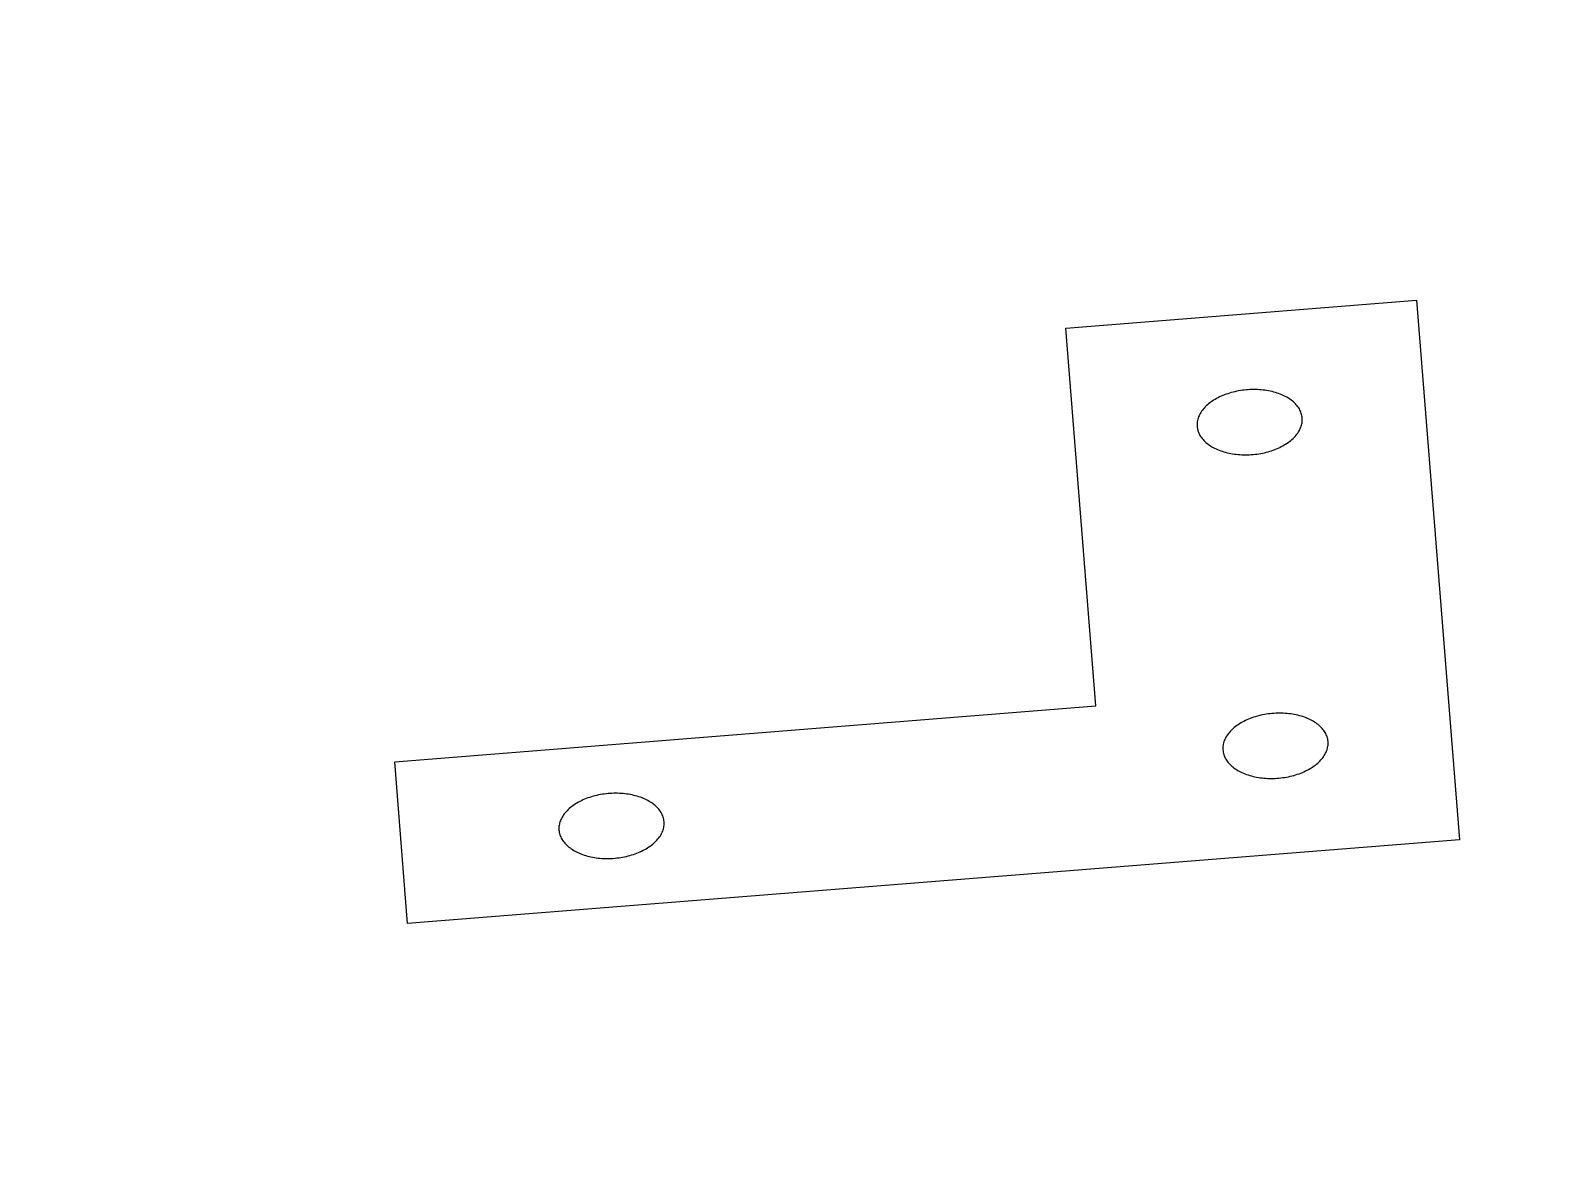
# Model space of a CAD drawing. Header units: millimetres. Extents: x 32 to 144, y 81 to 163.
import ezdxf

# ---------------------------------------------------------------- set-up
doc = ezdxf.new("R2010")
doc.units = ezdxf.units.MM
doc.layers.add('CUT', color=7, linetype='Continuous')

# ---------------------------------------------------------------- blocks, each defined once
blk = doc.blocks.new('INNER')
at = {"layer": 'CUT'}
for p, q in [((30, 60), (10, 60)), ((10, 60), (10, 10)), ((30, 25), (30, 60)), ((18.228, 52.421), (18.316, 52.483)), ((18.316, 52.483), (18.407, 52.542)), ((18.407, 52.542), (18.5, 52.598)), ((18.5, 52.598), (18.595, 52.651)), ((18.595, 52.651), (18.691, 52.7)), ((18.691, 52.7), (18.79, 52.745)), ((18.79, 52.745), (18.89, 52.787)), ((18.89, 52.787), (18.991, 52.825)), ((18.991, 52.825), (19.094, 52.86)), ((19.094, 52.86), (19.197, 52.891)), ((19.197, 52.891), (19.302, 52.918)), ((19.302, 52.918), (19.408, 52.941)), ((19.408, 52.941), (19.515, 52.96)), ((19.515, 52.96), (19.622, 52.976)), ((19.622, 52.976), (19.73, 52.988)), ((19.73, 52.988), (19.838, 52.996)), ((19.838, 52.996), (19.946, 53)), ((19.946, 53), (20.054, 53)), ((20.054, 53), (20.162, 52.996)), ((20.162, 52.996), (20.27, 52.988)), ((20.27, 52.988), (20.378, 52.976)), ((20.378, 52.976), (20.485, 52.96)), ((20.485, 52.96), (20.592, 52.941)), ((20.592, 52.941), (20.698, 52.918)), ((20.698, 52.918), (20.803, 52.891)), ((20.803, 52.891), (20.906, 52.86)), ((20.906, 52.86), (21.009, 52.825)), ((21.009, 52.825), (21.11, 52.787)), ((21.11, 52.787), (21.21, 52.745)), ((21.21, 52.745), (21.309, 52.7)), ((21.309, 52.7), (21.405, 52.651)), ((21.405, 52.651), (21.5, 52.598)), ((21.5, 52.598), (21.593, 52.542)), ((21.593, 52.542), (21.684, 52.483)), ((21.684, 52.483), (21.772, 52.421)), ((17.429, 51.547), (17.487, 51.638)), ((17.487, 51.638), (17.548, 51.728)), ((17.548, 51.728), (17.612, 51.816)), ((17.612, 51.816), (17.679, 51.901)), ((17.679, 51.901), (17.749, 51.983)), ((17.749, 51.983), (17.822, 52.063)), ((17.822, 52.063), (17.898, 52.14)), ((17.898, 52.14), (17.977, 52.215)), ((17.977, 52.215), (18.058, 52.286)), ((18.058, 52.286), (18.142, 52.355)), ((18.142, 52.355), (18.228, 52.421)), ((21.772, 52.421), (21.858, 52.355)), ((21.858, 52.355), (21.942, 52.286)), ((21.942, 52.286), (22.023, 52.215)), ((22.023, 52.215), (22.102, 52.14)), ((22.102, 52.14), (22.178, 52.063)), ((22.178, 52.063), (22.251, 51.983)), ((22.251, 51.983), (22.321, 51.901)), ((22.321, 51.901), (22.388, 51.816)), ((22.388, 51.816), (22.452, 51.728)), ((22.452, 51.728), (22.513, 51.638)), ((22.513, 51.638), (22.571, 51.547)), ((17.07, 50.645), (17.095, 50.75)), ((17.095, 50.75), (17.124, 50.855)), ((17.124, 50.855), (17.157, 50.958)), ((17.157, 50.958), (17.193, 51.06)), ((17.193, 51.06), (17.234, 51.161)), ((17.234, 51.161), (17.277, 51.26)), ((17.277, 51.26), (17.325, 51.357)), ((17.325, 51.357), (17.375, 51.453)), ((17.375, 51.453), (17.429, 51.547)), ((22.571, 51.547), (22.625, 51.453)), ((22.625, 51.453), (22.675, 51.357)), ((22.675, 51.357), (22.723, 51.26)), ((22.723, 51.26), (22.766, 51.161)), ((22.766, 51.161), (22.807, 51.06)), ((22.807, 51.06), (22.843, 50.958)), ((22.843, 50.958), (22.876, 50.855)), ((22.876, 50.855), (22.905, 50.75)), ((22.905, 50.75), (22.93, 50.645)), ((17, 50), (17.002, 50.108)), ((17.002, 49.892), (17, 50)), ((17.002, 50.108), (17.008, 50.216)), ((17.008, 49.784), (17.002, 49.892)), ((17.008, 50.216), (17.018, 50.324)), ((17.018, 50.324), (17.031, 50.432)), ((17.031, 50.432), (17.049, 50.539)), ((17.049, 50.539), (17.07, 50.645)), ((22.93, 50.645), (22.951, 50.539)), ((22.951, 50.539), (22.969, 50.432)), ((22.969, 50.432), (22.982, 50.324)), ((22.982, 50.324), (22.992, 50.216)), ((22.992, 50.216), (22.998, 50.108)), ((22.998, 49.892), (22.992, 49.784)), ((22.998, 50.108), (23, 50)), ((23, 50), (22.998, 49.892)), ((17.018, 49.676), (17.008, 49.784)), ((17.031, 49.568), (17.018, 49.676)), ((17.049, 49.461), (17.031, 49.568)), ((17.07, 49.355), (17.049, 49.461)), ((17.095, 49.25), (17.07, 49.355)), ((17.124, 49.145), (17.095, 49.25)), ((17.157, 49.042), (17.124, 49.145)), ((17.193, 48.94), (17.157, 49.042)), ((22.843, 49.042), (22.807, 48.94)), ((22.876, 49.145), (22.843, 49.042)), ((22.905, 49.25), (22.876, 49.145)), ((22.93, 49.355), (22.905, 49.25)), ((22.951, 49.461), (22.93, 49.355)), ((22.969, 49.568), (22.951, 49.461)), ((22.982, 49.676), (22.969, 49.568)), ((22.992, 49.784), (22.982, 49.676)), ((17.234, 48.839), (17.193, 48.94)), ((17.277, 48.74), (17.234, 48.839)), ((17.325, 48.643), (17.277, 48.74)), ((17.375, 48.547), (17.325, 48.643)), ((17.429, 48.453), (17.375, 48.547)), ((17.487, 48.362), (17.429, 48.453)), ((17.548, 48.272), (17.487, 48.362)), ((17.612, 48.184), (17.548, 48.272)), ((17.679, 48.099), (17.612, 48.184)), ((22.388, 48.184), (22.321, 48.099)), ((22.452, 48.272), (22.388, 48.184)), ((22.513, 48.362), (22.452, 48.272)), ((22.571, 48.453), (22.513, 48.362)), ((22.625, 48.547), (22.571, 48.453)), ((22.675, 48.643), (22.625, 48.547)), ((22.723, 48.74), (22.675, 48.643)), ((22.766, 48.839), (22.723, 48.74)), ((22.807, 48.94), (22.766, 48.839)), ((17.749, 48.017), (17.679, 48.099)), ((17.822, 47.937), (17.749, 48.017)), ((17.898, 47.86), (17.822, 47.937)), ((17.977, 47.785), (17.898, 47.86)), ((18.058, 47.714), (17.977, 47.785)), ((18.142, 47.645), (18.058, 47.714)), ((18.228, 47.579), (18.142, 47.645)), ((18.316, 47.517), (18.228, 47.579)), ((18.407, 47.458), (18.316, 47.517)), ((18.5, 47.402), (18.407, 47.458)), ((18.595, 47.349), (18.5, 47.402)), ((18.691, 47.3), (18.595, 47.349)), ((21.405, 47.349), (21.309, 47.3)), ((21.5, 47.402), (21.405, 47.349)), ((21.593, 47.458), (21.5, 47.402)), ((21.684, 47.517), (21.593, 47.458)), ((21.772, 47.579), (21.684, 47.517)), ((21.858, 47.645), (21.772, 47.579)), ((21.942, 47.714), (21.858, 47.645)), ((22.023, 47.785), (21.942, 47.714)), ((22.102, 47.86), (22.023, 47.785)), ((22.178, 47.937), (22.102, 47.86)), ((22.251, 48.017), (22.178, 47.937)), ((22.321, 48.099), (22.251, 48.017)), ((18.79, 47.255), (18.691, 47.3)), ((18.89, 47.213), (18.79, 47.255)), ((18.991, 47.175), (18.89, 47.213)), ((19.094, 47.14), (18.991, 47.175)), ((19.197, 47.109), (19.094, 47.14)), ((19.302, 47.082), (19.197, 47.109)), ((19.408, 47.059), (19.302, 47.082)), ((19.515, 47.04), (19.408, 47.059)), ((19.622, 47.024), (19.515, 47.04)), ((19.73, 47.012), (19.622, 47.024)), ((19.838, 47.004), (19.73, 47.012)), ((19.946, 47), (19.838, 47.004)), ((20.054, 47), (19.946, 47)), ((20.162, 47.004), (20.054, 47)), ((20.27, 47.012), (20.162, 47.004)), ((20.378, 47.024), (20.27, 47.012)), ((20.485, 47.04), (20.378, 47.024)), ((20.592, 47.059), (20.485, 47.04)), ((20.698, 47.082), (20.592, 47.059)), ((20.803, 47.109), (20.698, 47.082)), ((20.906, 47.14), (20.803, 47.109)), ((21.009, 47.175), (20.906, 47.14)), ((21.11, 47.213), (21.009, 47.175)), ((21.21, 47.255), (21.11, 47.213)), ((21.309, 47.3), (21.21, 47.255)), ((70, 25), (30, 25)), ((70, 10), (70, 25)), ((18.142, 22.355), (18.228, 22.421)), ((18.228, 22.421), (18.316, 22.483)), ((18.316, 22.483), (18.407, 22.542)), ((18.407, 22.542), (18.5, 22.598)), ((18.5, 22.598), (18.595, 22.651)), ((18.595, 22.651), (18.691, 22.7)), ((18.691, 22.7), (18.79, 22.745)), ((18.79, 22.745), (18.89, 22.787)), ((18.89, 22.787), (18.991, 22.825)), ((18.991, 22.825), (19.094, 22.86)), ((19.094, 22.86), (19.197, 22.891)), ((19.197, 22.891), (19.302, 22.918)), ((19.302, 22.918), (19.408, 22.941)), ((19.408, 22.941), (19.515, 22.96)), ((19.515, 22.96), (19.622, 22.976)), ((19.622, 22.976), (19.73, 22.988)), ((19.73, 22.988), (19.838, 22.996)), ((19.838, 22.996), (19.946, 23)), ((19.946, 23), (20.054, 23)), ((20.054, 23), (20.162, 22.996)), ((20.162, 22.996), (20.27, 22.988)), ((20.27, 22.988), (20.378, 22.976)), ((20.378, 22.976), (20.485, 22.96)), ((20.485, 22.96), (20.592, 22.941)), ((20.592, 22.941), (20.698, 22.918)), ((20.698, 22.918), (20.803, 22.891)), ((20.803, 22.891), (20.906, 22.86)), ((20.906, 22.86), (21.009, 22.825)), ((21.009, 22.825), (21.11, 22.787)), ((21.11, 22.787), (21.21, 22.745)), ((21.21, 22.745), (21.309, 22.7)), ((21.309, 22.7), (21.405, 22.651)), ((21.405, 22.651), (21.5, 22.598)), ((21.5, 22.598), (21.593, 22.542)), ((21.593, 22.542), (21.684, 22.483)), ((21.684, 22.483), (21.772, 22.421)), ((21.772, 22.421), (21.858, 22.355)), ((17.375, 21.453), (17.429, 21.547)), ((17.429, 21.547), (17.487, 21.638)), ((17.487, 21.638), (17.548, 21.728)), ((17.548, 21.728), (17.612, 21.816)), ((17.612, 21.816), (17.679, 21.901)), ((17.679, 21.901), (17.749, 21.983)), ((17.749, 21.983), (17.822, 22.063)), ((17.822, 22.063), (17.898, 22.14)), ((17.898, 22.14), (17.977, 22.215)), ((17.977, 22.215), (18.058, 22.286)), ((18.058, 22.286), (18.142, 22.355)), ((21.858, 22.355), (21.942, 22.286)), ((21.942, 22.286), (22.023, 22.215)), ((22.023, 22.215), (22.102, 22.14)), ((22.102, 22.14), (22.178, 22.063)), ((22.178, 22.063), (22.251, 21.983)), ((22.251, 21.983), (22.321, 21.901)), ((22.321, 21.901), (22.388, 21.816)), ((22.388, 21.816), (22.452, 21.728)), ((22.452, 21.728), (22.513, 21.638)), ((22.513, 21.638), (22.571, 21.547)), ((22.571, 21.547), (22.625, 21.453)), ((17.049, 20.539), (17.07, 20.645)), ((17.07, 20.645), (17.095, 20.75)), ((17.095, 20.75), (17.124, 20.855)), ((17.124, 20.855), (17.157, 20.958)), ((17.157, 20.958), (17.193, 21.06)), ((17.193, 21.06), (17.234, 21.161)), ((17.234, 21.161), (17.277, 21.26)), ((17.277, 21.26), (17.325, 21.357)), ((17.325, 21.357), (17.375, 21.453)), ((22.625, 21.453), (22.675, 21.357)), ((22.675, 21.357), (22.723, 21.26)), ((22.723, 21.26), (22.766, 21.161)), ((22.766, 21.161), (22.807, 21.06)), ((22.807, 21.06), (22.843, 20.958)), ((22.843, 20.958), (22.876, 20.855)), ((22.876, 20.855), (22.905, 20.75)), ((22.905, 20.75), (22.93, 20.645)), ((22.93, 20.645), (22.951, 20.539)), ((17, 20), (17.002, 20.108)), ((17.002, 19.892), (17, 20)), ((17.002, 20.108), (17.008, 20.216)), ((17.008, 19.784), (17.002, 19.892)), ((17.008, 20.216), (17.018, 20.324)), ((17.018, 19.676), (17.008, 19.784)), ((17.018, 20.324), (17.031, 20.432)), ((17.031, 20.432), (17.049, 20.539)), ((22.951, 20.539), (22.969, 20.432)), ((22.969, 20.432), (22.982, 20.324)), ((22.982, 20.324), (22.992, 20.216)), ((22.992, 19.784), (22.982, 19.676)), ((22.992, 20.216), (22.998, 20.108)), ((22.998, 19.892), (22.992, 19.784)), ((22.998, 20.108), (23, 20)), ((23, 20), (22.998, 19.892)), ((55.977, 19.715), (56.058, 19.786)), ((56.058, 19.786), (56.142, 19.855)), ((56.142, 19.855), (56.228, 19.921)), ((56.228, 19.921), (56.316, 19.983)), ((56.316, 19.983), (56.407, 20.042)), ((56.407, 20.042), (56.5, 20.098)), ((56.5, 20.098), (56.595, 20.151)), ((56.595, 20.151), (56.691, 20.2)), ((56.691, 20.2), (56.79, 20.245)), ((56.79, 20.245), (56.89, 20.287)), ((56.89, 20.287), (56.991, 20.325)), ((56.991, 20.325), (57.094, 20.36)), ((57.094, 20.36), (57.197, 20.391)), ((57.197, 20.391), (57.302, 20.418)), ((57.302, 20.418), (57.408, 20.441)), ((57.408, 20.441), (57.515, 20.46)), ((57.515, 20.46), (57.622, 20.476)), ((57.622, 20.476), (57.73, 20.488)), ((57.73, 20.488), (57.838, 20.496)), ((57.838, 20.496), (57.946, 20.5)), ((57.946, 20.5), (58.054, 20.5)), ((58.054, 20.5), (58.162, 20.496)), ((58.162, 20.496), (58.27, 20.488)), ((58.27, 20.488), (58.378, 20.476)), ((58.378, 20.476), (58.485, 20.46)), ((58.485, 20.46), (58.592, 20.441)), ((58.592, 20.441), (58.698, 20.418)), ((58.698, 20.418), (58.803, 20.391)), ((58.803, 20.391), (58.906, 20.36)), ((58.906, 20.36), (59.009, 20.325)), ((59.009, 20.325), (59.11, 20.287)), ((59.11, 20.287), (59.21, 20.245)), ((59.21, 20.245), (59.309, 20.2)), ((59.309, 20.2), (59.405, 20.151)), ((59.405, 20.151), (59.5, 20.098)), ((59.5, 20.098), (59.593, 20.042)), ((59.593, 20.042), (59.684, 19.983)), ((59.684, 19.983), (59.772, 19.921)), ((59.772, 19.921), (59.858, 19.855)), ((59.858, 19.855), (59.942, 19.786)), ((59.942, 19.786), (60.023, 19.715)), ((17.031, 19.568), (17.018, 19.676)), ((17.049, 19.461), (17.031, 19.568)), ((17.07, 19.355), (17.049, 19.461)), ((17.095, 19.25), (17.07, 19.355)), ((17.124, 19.145), (17.095, 19.25)), ((17.157, 19.042), (17.124, 19.145)), ((17.193, 18.94), (17.157, 19.042)), ((17.234, 18.839), (17.193, 18.94)), ((22.807, 18.94), (22.766, 18.839)), ((22.843, 19.042), (22.807, 18.94)), ((22.876, 19.145), (22.843, 19.042)), ((22.905, 19.25), (22.876, 19.145)), ((22.93, 19.355), (22.905, 19.25)), ((22.951, 19.461), (22.93, 19.355)), ((22.969, 19.568), (22.951, 19.461)), ((22.982, 19.676), (22.969, 19.568)), ((55.325, 18.857), (55.375, 18.953)), ((55.375, 18.953), (55.429, 19.047)), ((55.429, 19.047), (55.487, 19.138)), ((55.487, 19.138), (55.548, 19.228)), ((55.548, 19.228), (55.612, 19.316)), ((55.612, 19.316), (55.679, 19.401)), ((55.679, 19.401), (55.749, 19.483)), ((55.749, 19.483), (55.822, 19.563)), ((55.822, 19.563), (55.898, 19.64)), ((55.898, 19.64), (55.977, 19.715)), ((60.023, 19.715), (60.102, 19.64)), ((60.102, 19.64), (60.178, 19.563)), ((60.178, 19.563), (60.251, 19.483)), ((60.251, 19.483), (60.321, 19.401)), ((60.321, 19.401), (60.388, 19.316)), ((60.388, 19.316), (60.452, 19.228)), ((60.452, 19.228), (60.513, 19.138)), ((60.513, 19.138), (60.571, 19.047)), ((60.571, 19.047), (60.625, 18.953)), ((60.625, 18.953), (60.675, 18.857)), ((17.277, 18.74), (17.234, 18.839)), ((17.325, 18.643), (17.277, 18.74)), ((17.375, 18.547), (17.325, 18.643)), ((17.429, 18.453), (17.375, 18.547)), ((17.487, 18.362), (17.429, 18.453)), ((17.548, 18.272), (17.487, 18.362)), ((17.612, 18.184), (17.548, 18.272)), ((17.679, 18.099), (17.612, 18.184)), ((17.749, 18.017), (17.679, 18.099)), ((22.321, 18.099), (22.251, 18.017)), ((22.388, 18.184), (22.321, 18.099)), ((22.452, 18.272), (22.388, 18.184)), ((22.513, 18.362), (22.452, 18.272)), ((22.571, 18.453), (22.513, 18.362)), ((22.625, 18.547), (22.571, 18.453)), ((22.675, 18.643), (22.625, 18.547)), ((22.723, 18.74), (22.675, 18.643)), ((22.766, 18.839), (22.723, 18.74)), ((55.049, 18.039), (55.07, 18.145)), ((55.07, 18.145), (55.095, 18.25)), ((55.095, 18.25), (55.124, 18.355)), ((55.124, 18.355), (55.157, 18.458)), ((55.157, 18.458), (55.193, 18.56)), ((55.193, 18.56), (55.234, 18.661)), ((55.234, 18.661), (55.277, 18.76)), ((55.277, 18.76), (55.325, 18.857)), ((60.675, 18.857), (60.723, 18.76)), ((60.723, 18.76), (60.766, 18.661)), ((60.766, 18.661), (60.807, 18.56)), ((60.807, 18.56), (60.843, 18.458)), ((60.843, 18.458), (60.876, 18.355)), ((60.876, 18.355), (60.905, 18.25)), ((60.905, 18.25), (60.93, 18.145)), ((60.93, 18.145), (60.951, 18.039)), ((17.822, 17.937), (17.749, 18.017)), ((17.898, 17.86), (17.822, 17.937)), ((17.977, 17.785), (17.898, 17.86)), ((18.058, 17.714), (17.977, 17.785)), ((18.142, 17.645), (18.058, 17.714)), ((18.228, 17.579), (18.142, 17.645)), ((18.316, 17.517), (18.228, 17.579)), ((18.407, 17.458), (18.316, 17.517)), ((18.5, 17.402), (18.407, 17.458)), ((18.595, 17.349), (18.5, 17.402)), ((18.691, 17.3), (18.595, 17.349)), ((18.79, 17.255), (18.691, 17.3)), ((18.89, 17.213), (18.79, 17.255)), ((18.991, 17.175), (18.89, 17.213)), ((21.11, 17.213), (21.009, 17.175)), ((21.21, 17.255), (21.11, 17.213)), ((21.309, 17.3), (21.21, 17.255)), ((21.405, 17.349), (21.309, 17.3)), ((21.5, 17.402), (21.405, 17.349)), ((21.593, 17.458), (21.5, 17.402)), ((21.684, 17.517), (21.593, 17.458)), ((21.772, 17.579), (21.684, 17.517)), ((21.858, 17.645), (21.772, 17.579)), ((21.942, 17.714), (21.858, 17.645)), ((22.023, 17.785), (21.942, 17.714)), ((22.102, 17.86), (22.023, 17.785)), ((22.178, 17.937), (22.102, 17.86)), ((22.251, 18.017), (22.178, 17.937)), ((55, 17.5), (55.002, 17.608)), ((55.002, 17.392), (55, 17.5)), ((55.002, 17.608), (55.008, 17.716)), ((55.008, 17.284), (55.002, 17.392)), ((55.008, 17.716), (55.018, 17.824)), ((55.018, 17.176), (55.008, 17.284)), ((55.018, 17.824), (55.031, 17.932)), ((55.031, 17.932), (55.049, 18.039)), ((60.951, 18.039), (60.969, 17.932)), ((60.969, 17.932), (60.982, 17.824)), ((60.982, 17.824), (60.992, 17.716)), ((60.992, 17.284), (60.982, 17.176)), ((60.992, 17.716), (60.998, 17.608)), ((60.998, 17.392), (60.992, 17.284)), ((60.998, 17.608), (61, 17.5)), ((61, 17.5), (60.998, 17.392)), ((19.094, 17.14), (18.991, 17.175)), ((19.197, 17.109), (19.094, 17.14)), ((19.302, 17.082), (19.197, 17.109)), ((19.408, 17.059), (19.302, 17.082)), ((19.515, 17.04), (19.408, 17.059)), ((19.622, 17.024), (19.515, 17.04)), ((19.73, 17.012), (19.622, 17.024)), ((19.838, 17.004), (19.73, 17.012)), ((19.946, 17), (19.838, 17.004)), ((20.054, 17), (19.946, 17)), ((20.162, 17.004), (20.054, 17)), ((20.27, 17.012), (20.162, 17.004)), ((20.378, 17.024), (20.27, 17.012)), ((20.485, 17.04), (20.378, 17.024)), ((20.592, 17.059), (20.485, 17.04)), ((20.698, 17.082), (20.592, 17.059)), ((20.803, 17.109), (20.698, 17.082)), ((20.906, 17.14), (20.803, 17.109)), ((21.009, 17.175), (20.906, 17.14)), ((55.031, 17.068), (55.018, 17.176)), ((55.049, 16.961), (55.031, 17.068)), ((55.07, 16.855), (55.049, 16.961)), ((55.095, 16.75), (55.07, 16.855)), ((55.124, 16.645), (55.095, 16.75)), ((55.157, 16.542), (55.124, 16.645)), ((55.193, 16.44), (55.157, 16.542)), ((55.234, 16.339), (55.193, 16.44)), ((60.807, 16.44), (60.766, 16.339)), ((60.843, 16.542), (60.807, 16.44)), ((60.876, 16.645), (60.843, 16.542)), ((60.905, 16.75), (60.876, 16.645)), ((60.93, 16.855), (60.905, 16.75)), ((60.951, 16.961), (60.93, 16.855)), ((60.969, 17.068), (60.951, 16.961)), ((60.982, 17.176), (60.969, 17.068)), ((55.277, 16.24), (55.234, 16.339)), ((55.325, 16.143), (55.277, 16.24)), ((55.375, 16.047), (55.325, 16.143)), ((55.429, 15.953), (55.375, 16.047)), ((55.487, 15.862), (55.429, 15.953)), ((55.548, 15.772), (55.487, 15.862)), ((55.612, 15.684), (55.548, 15.772)), ((55.679, 15.599), (55.612, 15.684)), ((55.749, 15.517), (55.679, 15.599)), ((55.822, 15.437), (55.749, 15.517)), ((60.251, 15.517), (60.178, 15.437)), ((60.321, 15.599), (60.251, 15.517)), ((60.388, 15.684), (60.321, 15.599)), ((60.452, 15.772), (60.388, 15.684)), ((60.513, 15.862), (60.452, 15.772)), ((60.571, 15.953), (60.513, 15.862)), ((60.625, 16.047), (60.571, 15.953)), ((60.675, 16.143), (60.625, 16.047)), ((60.723, 16.24), (60.675, 16.143)), ((60.766, 16.339), (60.723, 16.24)), ((55.898, 15.36), (55.822, 15.437)), ((55.977, 15.285), (55.898, 15.36)), ((56.058, 15.214), (55.977, 15.285)), ((56.142, 15.145), (56.058, 15.214)), ((56.228, 15.079), (56.142, 15.145)), ((56.316, 15.017), (56.228, 15.079)), ((56.407, 14.958), (56.316, 15.017)), ((56.5, 14.902), (56.407, 14.958)), ((56.595, 14.849), (56.5, 14.902)), ((56.691, 14.8), (56.595, 14.849)), ((56.79, 14.755), (56.691, 14.8)), ((56.89, 14.713), (56.79, 14.755)), ((56.991, 14.675), (56.89, 14.713)), ((57.094, 14.64), (56.991, 14.675)), ((57.197, 14.609), (57.094, 14.64)), ((58.906, 14.64), (58.803, 14.609)), ((59.009, 14.675), (58.906, 14.64)), ((59.11, 14.713), (59.009, 14.675)), ((59.21, 14.755), (59.11, 14.713)), ((59.309, 14.8), (59.21, 14.755)), ((59.405, 14.849), (59.309, 14.8)), ((59.5, 14.902), (59.405, 14.849)), ((59.593, 14.958), (59.5, 14.902)), ((59.684, 15.017), (59.593, 14.958)), ((59.772, 15.079), (59.684, 15.017)), ((59.858, 15.145), (59.772, 15.079)), ((59.942, 15.214), (59.858, 15.145)), ((60.023, 15.285), (59.942, 15.214)), ((60.102, 15.36), (60.023, 15.285)), ((60.178, 15.437), (60.102, 15.36)), ((57.302, 14.582), (57.197, 14.609)), ((57.408, 14.559), (57.302, 14.582)), ((57.515, 14.54), (57.408, 14.559)), ((57.622, 14.524), (57.515, 14.54)), ((57.73, 14.512), (57.622, 14.524)), ((57.838, 14.504), (57.73, 14.512)), ((57.946, 14.5), (57.838, 14.504)), ((58.054, 14.5), (57.946, 14.5)), ((58.162, 14.504), (58.054, 14.5)), ((58.27, 14.512), (58.162, 14.504)), ((58.378, 14.524), (58.27, 14.512)), ((58.485, 14.54), (58.378, 14.524)), ((58.592, 14.559), (58.485, 14.54)), ((58.698, 14.582), (58.592, 14.559)), ((58.803, 14.609), (58.698, 14.582)), ((10, 10), (70, 10))]:
    blk.add_line(p, q, dxfattribs=at)
blk = doc.blocks.new('OUTER')
at = {"layer": 'CUT', "xscale": -1, "rotation": 30}
blk.add_blockref('INNER', (20, 30), dxfattribs=at)

msp = doc.modelspace()

# ---------------------------------------------------------------- block references
at = {"layer": 'CUT', "xscale": 1.3, "yscale": 0.8, "rotation": -15}
msp.add_blockref('OUTER', (120, 80), dxfattribs=at)

doc.saveas('drawing.dxf')
